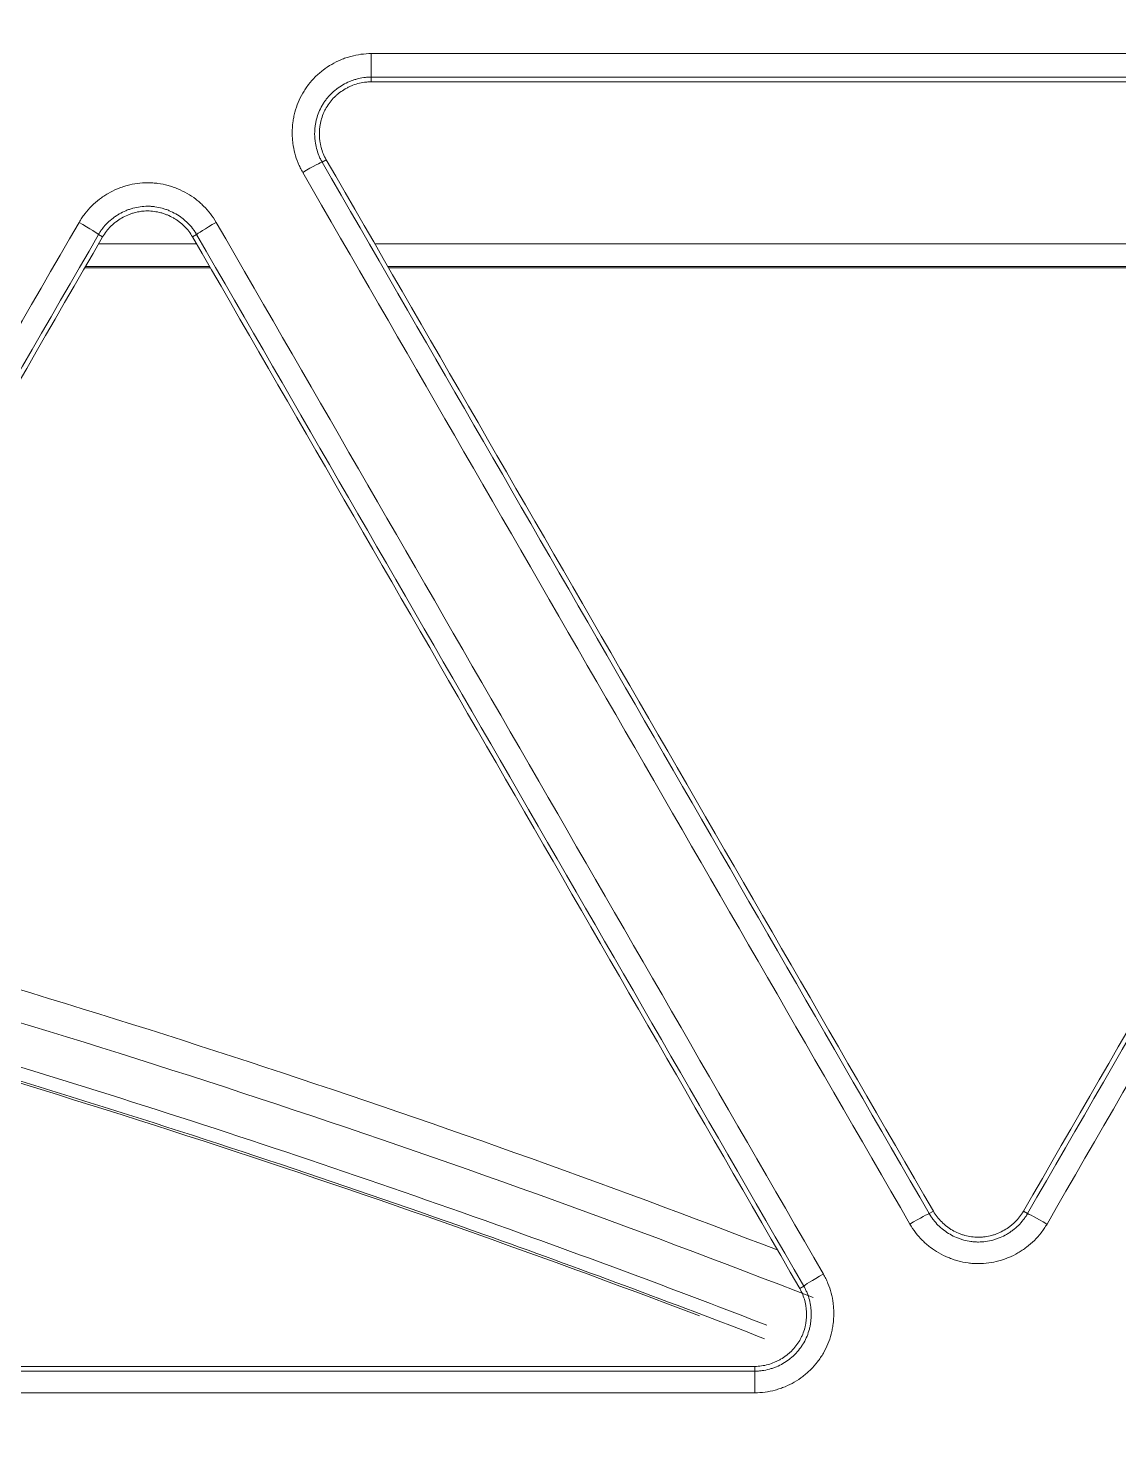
# Model space of a CAD drawing. Header units: inches. Extents: x 405346 to 489838, y -25612 to 14934.
# Drawn here: x 467311.75 to 467334.72, y 4533.6 to 4563.39 of the extents above; entities that cross this region are included whole.
import ezdxf

# ---------------------------------------------------------------- set-up
doc = ezdxf.new("R2010")
doc.units = ezdxf.units.IN
doc.header["$LTSCALE"] = 200
doc.header["$MEASUREMENT"] = 0
doc.layers.add('SS-EQ', color=2, linetype='Continuous', lineweight=20)

# ---------------------------------------------------------------- blocks, each defined once
blk = doc.blocks.new('4way무풍')
at = {"layer": 'SS-EQ'}
for p, q in [((74.705, 240.938), (74.705, 240.839)), ((73.757, 239.197), (73.67, 239.147)), ((69.046, 237.572), (68.96, 237.621)), ((71.027, 237.621), (70.941, 237.572)), ((71.029, 237.423), (68.961, 237.423)), ((100.201, 237.423), (74.781, 237.423)), ((68.671, 236.924), (71.313, 236.924)), ((68.687, 236.949), (71.302, 236.949)), ((75.053, 236.949), (99.928, 236.949)), ((75.069, 236.924), (99.912, 236.924)), ((86.457, 216.999), (86.544, 217.049)), ((88.44, 217.049), (88.526, 216.999)), ((83.729, 215.423), (83.815, 215.473)), ((82.781, 213.681), (82.781, 213.782))]:
    blk.add_line(p, q, dxfattribs=at)
for radius, start, end in [(231.709, 68.93752, 74.78465), (231.045, 68.6776, 74.82623), (229.825, 69.19881, 74.90502)]:
    blk.add_arc((0, 0), radius, start, end, dxfattribs=at)
for centre, major_axis, ratio, start_param, end_param in [((74.705, 241.411), (0, 0.474), 0.002196, 3.176499, 4.757727), ((73.26, 238.91), (0.41, 0.237), 0.037527, 0.034931, 1.546569), ((68.549, 237.858), (0.41, -0.237), 0.039526, 0.034934, 1.5912), ((71.438, 237.858), (-0.41, -0.237), 0.037316, 4.688319, 6.248254), ((86.048, 216.762), (0.41, 0.237), 0.031206, 0.034924, 1.548689), ((88.936, 216.762), (-0.41, 0.237), 0.034702, 4.728193, 6.248258), ((84.225, 215.709), (0.41, 0.237), 0.031072, 1.548814, 3.106669), ((82.781, 213.208), (0, -0.474), 0.003545, 1.608159, 3.106686)]:
    blk.add_ellipse(centre, major_axis=major_axis, ratio=ratio, start_param=start_param, end_param=end_param, dxfattribs=at)
for points, knots in [([(0.032, 346.294), (6.969, 346.294), (13.906, 346.294), (27.78, 346.294), (34.717, 346.294), (55.528, 346.294), (69.403, 346.294), (97.151, 346.294), (111.025, 346.294), (138.774, 346.294), (152.648, 346.294), (180.396, 346.294), (194.27, 346.294), (215.082, 346.294), (222.019, 346.294), (235.893, 346.294), (242.83, 346.293), (253.236, 346.293), (256.704, 346.293), (263.641, 346.293), (267.11, 346.293), (272.313, 346.294), (274.047, 346.294), (276.648, 346.294), (277.516, 346.294), (279.25, 346.293), (280.117, 346.293), (281.418, 346.292), (281.851, 346.292), (282.718, 346.292), (283.152, 346.292), (283.802, 346.293), (284.019, 346.293), (284.453, 346.293), (284.669, 346.294), (285.103, 346.293), (285.32, 346.293), (285.753, 346.29), (285.97, 346.288), (286.62, 346.277), (287.054, 346.265), (287.92, 346.231), (288.353, 346.21), (289.653, 346.132), (290.519, 346.062), (291.818, 345.929), (292.25, 345.88), (292.899, 345.799), (293.116, 345.771), (293.548, 345.712), (294.627, 345.561), (295.697, 345.381), (298.249, 344.897), (299.929, 344.504), (302.417, 343.81), (304.065, 343.312), (305.692, 342.745), (308.116, 341.843), (309.711, 341.171), (311.481, 340.335), (311.677, 340.241), (312.069, 340.051), (312.265, 339.955), (312.851, 339.663), (313.238, 339.464), (314.393, 338.857), (315.91, 338.017), (317.385, 337.118), (318.837, 336.19), (319.553, 335.711), (320.962, 334.724), (322.351, 333.707), (324.369, 332.094), (326.323, 330.393), (327.582, 329.199), (328.355, 328.434), (328.586, 328.204), (328.815, 327.97), (328.968, 327.815), (329.044, 327.736), (329.423, 327.345), (329.723, 327.029), (330.61, 326.072), (331.762, 324.776), (333.399, 322.77), (334.43, 321.391), (335.932, 319.291), (336.873, 317.85), (338.196, 315.627), (339.047, 314.124), (339.838, 312.579), (340.313, 311.601), (340.454, 311.306), (340.593, 311.01), (340.685, 310.812), (340.731, 310.713), (340.958, 310.218), (341.136, 309.82), (341.654, 308.624), (342.309, 307.019), (343.186, 304.582), (343.7, 302.939), (344.419, 300.459), (344.828, 298.787), (345.336, 296.251), (345.487, 295.4), (345.755, 293.69), (345.871, 292.83), (345.994, 291.749), (346.017, 291.532), (346.062, 291.099), (346.083, 290.881), (346.143, 290.23), (346.178, 289.796), (346.239, 288.927), (346.265, 288.492), (346.307, 287.624), (346.324, 287.189), (346.342, 286.538), (346.347, 286.32), (346.354, 285.886), (346.356, 285.669), (346.359, 285.234), (346.359, 285.017), (346.359, 284.582), (346.359, 284.365), (346.359, 283.714), (346.358, 283.279), (346.358, 282.41), (346.358, 281.976), (346.358, 280.672), (346.358, 279.803), (346.359, 278.065), (346.359, 277.196), (346.359, 274.59), (346.359, 272.852), (346.358, 264.162), (346.359, 257.21), (346.359, 236.355), (346.359, 222.452), (346.359, 194.646), (346.359, 180.742), (346.359, 152.936), (346.359, 139.033), (346.359, 111.226), (346.359, 69.516), (346.359, 27.806), (346.359, 0)], [0, 0, 0, 0, 0.03125, 0.03125, 0.0625, 0.0625, 0.125, 0.125, 0.1875, 0.1875, 0.25, 0.25, 0.3125, 0.3125, 0.34375, 0.34375, 0.375, 0.375, 0.390625, 0.390625, 0.40625, 0.40625, 0.414062, 0.414062, 0.417969, 0.417969, 0.421875, 0.421875, 0.423828, 0.423828, 0.425781, 0.425781, 0.426758, 0.426758, 0.427734, 0.427734, 0.428711, 0.428711, 0.429687, 0.429687, 0.431641, 0.431641, 0.433594, 0.433594, 0.4375, 0.4375, 0.439453, 0.439453, 0.44043, 0.44043, 0.441406, 0.445312, 0.445312, 0.453125, 0.453125, 0.457031, 0.460937, 0.460937, 0.46875, 0.46875, 0.469727, 0.469727, 0.470703, 0.470703, 0.472656, 0.472656, 0.476562, 0.480469, 0.480469, 0.484375, 0.484375, 0.488281, 0.492187, 0.496094, 0.5, 0.5, 0.500977, 0.501465, 0.501465, 0.501953, 0.501953, 0.503906, 0.503906, 0.507812, 0.511719, 0.515625, 0.515625, 0.523437, 0.523437, 0.527344, 0.53125, 0.53125, 0.532227, 0.532715, 0.532715, 0.533203, 0.533203, 0.535156, 0.535156, 0.539062, 0.542969, 0.546875, 0.546875, 0.554687, 0.554687, 0.558594, 0.558594, 0.5625, 0.5625, 0.563477, 0.563477, 0.564453, 0.564453, 0.566406, 0.566406, 0.568359, 0.568359, 0.570312, 0.570312, 0.571289, 0.571289, 0.572266, 0.572266, 0.573242, 0.573242, 0.574219, 0.574219, 0.576172, 0.576172, 0.578125, 0.578125, 0.582031, 0.582031, 0.585937, 0.585937, 0.59375, 0.59375, 0.625, 0.625, 0.6875, 0.6875, 0.75, 0.75, 0.8125, 0.8125, 0.875, 1, 1, 1, 1]), ([(345.164, 0), (345.164, 27.72), (345.163, 69.299), (345.162, 110.879), (345.161, 138.598), (345.16, 152.458), (345.159, 180.178), (345.157, 194.038), (345.154, 221.758), (345.152, 235.618), (345.147, 256.407), (345.146, 263.337), (345.145, 272), (345.145, 273.732), (345.144, 276.331), (345.144, 277.197), (345.143, 278.93), (345.142, 279.796), (345.142, 281.095), (345.141, 281.528), (345.141, 282.395), (345.142, 282.828), (345.141, 283.694), (345.141, 284.127), (345.14, 284.777), (345.139, 284.993), (345.136, 285.426), (345.134, 285.643), (345.124, 286.293), (345.113, 286.726), (345.081, 287.592), (345.06, 288.025), (345.009, 288.891), (344.979, 289.324), (344.926, 289.973), (344.898, 290.298), (344.868, 290.622), (344.847, 290.839), (344.836, 290.947), (344.736, 291.92), (344.629, 292.78), (344.379, 294.49), (344.236, 295.34), (343.754, 297.876), (343.361, 299.547), (342.666, 302.024), (342.167, 303.666), (341.312, 306.1), (340.67, 307.703), (340.162, 308.898), (339.901, 309.494), (339.629, 310.086), (339.446, 310.481), (339.353, 310.677), (338.885, 311.657), (338.495, 312.43), (337.684, 313.954), (337.263, 314.706), (336.391, 316.188), (335.94, 316.919), (335.007, 318.359), (334.525, 319.069), (333.532, 320.468), (332.508, 321.846), (330.881, 323.85), (329.736, 325.143), (328.853, 326.097), (328.555, 326.413), (328.177, 326.804), (328.101, 326.882), (327.949, 327.037), (327.721, 327.27), (327.491, 327.5), (326.721, 328.264), (325.466, 329.454), (323.518, 331.149), (321.504, 332.755), (320.119, 333.766), (318.711, 334.748), (317.997, 335.224), (316.546, 336.146), (315.81, 336.592), (314.315, 337.454), (313.557, 337.87), (312.595, 338.371), (312.305, 338.52), (312.014, 338.666), (311.82, 338.764), (311.722, 338.812), (311.235, 339.053), (310.844, 339.24), (309.666, 339.79), (308.875, 340.138), (307.283, 340.799), (305.68, 341.425), (303.244, 342.257), (301.598, 342.742), (299.114, 343.417), (297.436, 343.796), (294.888, 344.258), (294.033, 344.394), (292.957, 344.542), (292.742, 344.57), (292.31, 344.625), (291.663, 344.703), (291.015, 344.771), (289.72, 344.892), (288.856, 344.953), (287.56, 345.018), (287.128, 345.036), (286.48, 345.054), (286.264, 345.059), (285.832, 345.066), (285.615, 345.069), (285.183, 345.072), (284.967, 345.073), (284.535, 345.074), (284.318, 345.075), (283.67, 345.075), (283.237, 345.076), (282.589, 345.076), (282.373, 345.076), (281.94, 345.076), (281.724, 345.076), (281.076, 345.076), (280.643, 345.076), (279.346, 345.077), (278.481, 345.077), (276.752, 345.078), (275.887, 345.078), (273.293, 345.079), (271.563, 345.079), (262.916, 345.08), (255.998, 345.082), (242.162, 345.085), (235.244, 345.086), (221.408, 345.088), (214.49, 345.089), (193.736, 345.092), (179.9, 345.093), (152.228, 345.095), (138.392, 345.096), (110.72, 345.097), (96.884, 345.097), (69.212, 345.098), (55.376, 345.098), (34.622, 345.098), (27.704, 345.099), (13.868, 345.099), (6.95, 345.099), (0.032, 345.099)], [0, 0, 0, 0, 0.125, 0.1875, 0.1875, 0.25, 0.25, 0.3125, 0.3125, 0.375, 0.375, 0.40625, 0.40625, 0.414063, 0.414063, 0.417969, 0.417969, 0.421875, 0.421875, 0.423828, 0.423828, 0.425781, 0.425781, 0.427734, 0.427734, 0.428711, 0.428711, 0.429688, 0.429688, 0.431641, 0.431641, 0.433594, 0.433594, 0.435547, 0.435547, 0.436523, 0.437012, 0.437012, 0.4375, 0.4375, 0.441406, 0.441406, 0.445313, 0.445313, 0.453125, 0.453125, 0.457031, 0.460938, 0.464844, 0.464844, 0.466797, 0.467773, 0.467773, 0.46875, 0.46875, 0.472656, 0.472656, 0.476563, 0.476563, 0.480469, 0.480469, 0.484375, 0.484375, 0.488281, 0.492188, 0.496094, 0.496094, 0.498047, 0.498047, 0.498535, 0.498535, 0.499023, 0.5, 0.5, 0.503906, 0.507813, 0.511719, 0.515625, 0.515625, 0.519531, 0.519531, 0.523438, 0.523438, 0.527344, 0.527344, 0.52832, 0.528809, 0.528809, 0.529297, 0.529297, 0.53125, 0.53125, 0.535156, 0.535156, 0.539063, 0.542969, 0.546875, 0.546875, 0.554688, 0.554688, 0.558594, 0.558594, 0.55957, 0.55957, 0.560547, 0.5625, 0.5625, 0.566406, 0.566406, 0.568359, 0.568359, 0.569336, 0.569336, 0.570313, 0.570313, 0.571289, 0.571289, 0.572266, 0.572266, 0.574219, 0.574219, 0.575195, 0.575195, 0.576172, 0.576172, 0.578125, 0.578125, 0.582031, 0.582031, 0.585938, 0.585938, 0.59375, 0.59375, 0.625, 0.625, 0.65625, 0.65625, 0.6875, 0.6875, 0.75, 0.75, 0.8125, 0.8125, 0.875, 0.875, 0.9375, 0.9375, 0.96875, 0.96875, 1, 1, 1, 1]), ([(73.261, 238.931), (73.243, 238.963), (73.226, 238.995), (73.193, 239.061), (73.178, 239.094), (73.137, 239.195), (73.091, 239.333), (73.064, 239.475), (73.052, 239.566), (73.05, 239.584), (73.046, 239.62), (73.042, 239.675), (73.04, 239.729), (73.04, 239.838), (73.045, 239.91), (73.059, 240.018), (73.065, 240.054), (73.075, 240.108), (73.079, 240.126), (73.087, 240.162), (73.092, 240.18), (73.115, 240.268), (73.161, 240.405), (73.225, 240.535), (73.279, 240.63), (73.299, 240.661), (73.339, 240.722), (73.361, 240.752), (73.427, 240.838), (73.475, 240.892), (73.552, 240.968), (73.579, 240.993), (73.62, 241.029), (73.634, 241.041), (73.662, 241.064), (73.677, 241.075), (73.749, 241.131), (73.87, 241.211), (74, 241.276), (74.084, 241.311), (74.101, 241.318), (74.136, 241.331), (74.153, 241.337), (74.205, 241.355), (74.24, 241.366), (74.345, 241.394), (74.416, 241.409), (74.56, 241.428), (74.632, 241.433), (74.706, 241.433)], [0, 0, 0, 0, 0.03125, 0.03125, 0.0625, 0.0625, 0.125, 0.1875, 0.1875, 0.203125, 0.203125, 0.21875, 0.25, 0.25, 0.3125, 0.3125, 0.34375, 0.34375, 0.359375, 0.359375, 0.375, 0.375, 0.4375, 0.5, 0.5, 0.53125, 0.53125, 0.5625, 0.5625, 0.625, 0.625, 0.65625, 0.65625, 0.671875, 0.671875, 0.6875, 0.6875, 0.75, 0.8125, 0.8125, 0.828125, 0.828125, 0.84375, 0.84375, 0.875, 0.875, 0.9375, 0.9375, 1, 1, 1, 1]), ([(74.706, 241.433), (78.968, 241.433), (83.231, 241.433), (91.756, 241.433), (96.018, 241.433), (100.281, 241.433)], [0, 0, 0, 0, 0.5, 0.5, 1, 1, 1, 1]), ([(74.705, 240.938), (74.701, 240.938), (74.698, 240.938), (74.691, 240.938), (74.682, 240.938), (74.659, 240.937), (74.613, 240.935), (74.574, 240.931), (74.497, 240.92), (74.446, 240.91), (74.371, 240.889), (74.346, 240.882), (74.296, 240.864), (74.272, 240.855), (74.2, 240.825), (74.107, 240.779), (74.02, 240.721), (73.968, 240.681), (73.958, 240.673), (73.937, 240.657), (73.907, 240.631), (73.879, 240.605), (73.824, 240.55), (73.789, 240.511), (73.742, 240.45), (73.726, 240.429), (73.697, 240.386), (73.683, 240.363), (73.644, 240.295), (73.599, 240.202), (73.566, 240.104), (73.546, 240.028), (73.54, 240.002), (73.53, 239.951), (73.526, 239.925), (73.516, 239.848), (73.513, 239.796), (73.513, 239.719), (73.514, 239.693), (73.516, 239.654), (73.517, 239.641), (73.52, 239.615), (73.521, 239.602), (73.529, 239.537), (73.549, 239.435), (73.582, 239.336), (73.611, 239.264), (73.622, 239.24), (73.639, 239.205), (73.645, 239.193), (73.654, 239.176), (73.659, 239.167), (73.664, 239.159), (73.667, 239.153), (73.668, 239.15), (73.67, 239.147)], [0, 0, 0, 0, 0.003906, 0.003906, 0.007813, 0.015625, 0.03125, 0.0625, 0.0625, 0.125, 0.125, 0.15625, 0.15625, 0.1875, 0.1875, 0.25, 0.3125, 0.3125, 0.328125, 0.328125, 0.34375, 0.375, 0.375, 0.4375, 0.4375, 0.46875, 0.46875, 0.5, 0.5, 0.5625, 0.625, 0.625, 0.65625, 0.65625, 0.6875, 0.6875, 0.75, 0.75, 0.78125, 0.78125, 0.796875, 0.796875, 0.8125, 0.8125, 0.875, 0.9375, 0.9375, 0.96875, 0.96875, 0.984375, 0.984375, 0.992188, 0.996094, 0.996094, 1, 1, 1, 1]), ([(73.757, 239.197), (73.733, 239.239), (73.712, 239.282), (73.676, 239.37), (73.661, 239.415), (73.643, 239.484), (73.638, 239.507), (73.628, 239.555), (73.625, 239.578), (73.616, 239.649), (73.61, 239.744), (73.616, 239.839), (73.623, 239.899), (73.625, 239.911), (73.629, 239.934), (73.635, 239.97), (73.643, 240.005), (73.661, 240.074), (73.676, 240.119), (73.703, 240.185), (73.712, 240.206), (73.733, 240.249), (73.745, 240.271), (73.781, 240.333), (73.834, 240.412), (73.897, 240.483), (73.948, 240.534), (73.965, 240.55), (74.002, 240.581), (74.02, 240.597), (74.077, 240.64), (74.117, 240.666), (74.178, 240.702), (74.21, 240.719), (74.242, 240.734), (74.264, 240.744), (74.275, 240.749), (74.331, 240.772), (74.421, 240.803), (74.514, 240.823), (74.585, 240.832), (74.608, 240.835), (74.656, 240.838), (74.681, 240.839), (74.705, 240.839)], [0, 0, 0, 0, 0.0625, 0.0625, 0.125, 0.125, 0.15625, 0.15625, 0.1875, 0.1875, 0.25, 0.3125, 0.3125, 0.328125, 0.328125, 0.34375, 0.375, 0.375, 0.4375, 0.4375, 0.46875, 0.46875, 0.5, 0.5, 0.5625, 0.625, 0.625, 0.65625, 0.65625, 0.6875, 0.6875, 0.75, 0.75, 0.78125, 0.796875, 0.796875, 0.8125, 0.8125, 0.875, 0.9375, 0.9375, 0.96875, 0.96875, 1, 1, 1, 1]), ([(100.279, 240.938), (96.017, 240.938), (91.754, 240.938), (83.23, 240.938), (78.967, 240.938), (74.705, 240.938)], [0, 0, 0, 0, 0.5, 0.5, 1, 1, 1, 1]), ([(100.279, 240.839), (96.017, 240.839), (91.754, 240.839), (83.23, 240.839), (78.967, 240.839), (74.705, 240.839)], [0, 0, 0, 0, 0.5, 0.5, 1, 1, 1, 1]), ([(68.55, 237.879), (68.569, 237.911), (68.588, 237.942), (68.629, 238.003), (68.65, 238.032), (68.717, 238.118), (68.813, 238.227), (68.923, 238.322), (68.995, 238.377), (69.01, 238.388), (69.04, 238.409), (69.085, 238.441), (69.131, 238.469), (69.226, 238.524), (69.29, 238.556), (69.391, 238.598), (69.425, 238.611), (69.477, 238.628), (69.494, 238.634), (69.529, 238.645), (69.547, 238.65), (69.635, 238.674), (69.777, 238.703), (69.922, 238.713), (70.031, 238.713), (70.068, 238.711), (70.141, 238.706), (70.177, 238.703), (70.285, 238.688), (70.356, 238.674), (70.461, 238.645), (70.495, 238.634), (70.547, 238.617), (70.564, 238.611), (70.599, 238.598), (70.616, 238.591), (70.7, 238.555), (70.83, 238.491), (70.951, 238.411), (71.023, 238.355), (71.037, 238.344), (71.066, 238.321), (71.08, 238.309), (71.121, 238.273), (71.148, 238.248), (71.225, 238.171), (71.273, 238.117), (71.362, 238.003), (71.402, 237.942), (71.439, 237.879)], [0, 0, 0, 0, 0.03125, 0.03125, 0.0625, 0.0625, 0.125, 0.1875, 0.1875, 0.203125, 0.203125, 0.21875, 0.25, 0.25, 0.3125, 0.3125, 0.34375, 0.34375, 0.359375, 0.359375, 0.375, 0.375, 0.4375, 0.5, 0.5, 0.53125, 0.53125, 0.5625, 0.5625, 0.625, 0.625, 0.65625, 0.65625, 0.671875, 0.671875, 0.6875, 0.6875, 0.75, 0.8125, 0.8125, 0.828125, 0.828125, 0.84375, 0.84375, 0.875, 0.875, 0.9375, 0.9375, 1, 1, 1, 1]), ([(71.027, 237.621), (71.026, 237.624), (71.024, 237.627), (71.021, 237.633), (71.016, 237.641), (71.004, 237.661), (70.979, 237.699), (70.956, 237.73), (70.909, 237.792), (70.874, 237.831), (70.819, 237.885), (70.8, 237.903), (70.76, 237.937), (70.74, 237.954), (70.678, 238.001), (70.591, 238.059), (70.498, 238.105), (70.438, 238.13), (70.426, 238.135), (70.401, 238.144), (70.364, 238.158), (70.327, 238.169), (70.252, 238.19), (70.201, 238.2), (70.124, 238.211), (70.098, 238.213), (70.046, 238.217), (70.02, 238.218), (69.941, 238.218), (69.89, 238.214), (69.787, 238.2), (69.736, 238.19), (69.661, 238.169), (69.636, 238.162), (69.586, 238.144), (69.562, 238.135), (69.49, 238.105), (69.443, 238.082), (69.376, 238.043), (69.343, 238.023), (69.311, 238), (69.289, 237.985), (69.279, 237.978), (69.227, 237.938), (69.148, 237.87), (69.079, 237.793), (69.031, 237.731), (69.016, 237.71), (68.994, 237.677), (68.987, 237.666), (68.976, 237.65), (68.971, 237.641), (68.966, 237.633), (68.963, 237.627), (68.961, 237.624), (68.96, 237.621)], [0, 0, 0, 0, 0.003906, 0.003906, 0.007813, 0.015625, 0.03125, 0.0625, 0.0625, 0.125, 0.125, 0.15625, 0.15625, 0.1875, 0.1875, 0.25, 0.3125, 0.3125, 0.328125, 0.328125, 0.34375, 0.375, 0.375, 0.4375, 0.4375, 0.46875, 0.46875, 0.5, 0.5, 0.5625, 0.5625, 0.625, 0.625, 0.65625, 0.65625, 0.6875, 0.6875, 0.75, 0.75, 0.78125, 0.796875, 0.796875, 0.8125, 0.8125, 0.875, 0.9375, 0.9375, 0.96875, 0.96875, 0.984375, 0.984375, 0.992187, 0.996094, 0.996094, 1, 1, 1, 1]), ([(69.046, 237.572), (69.07, 237.614), (69.097, 237.653), (69.155, 237.728), (69.186, 237.764), (69.237, 237.814), (69.255, 237.83), (69.291, 237.862), (69.31, 237.877), (69.367, 237.92), (69.446, 237.973), (69.531, 238.015), (69.587, 238.038), (69.598, 238.043), (69.62, 238.051), (69.654, 238.064), (69.688, 238.074), (69.757, 238.093), (69.803, 238.103), (69.874, 238.112), (69.898, 238.115), (69.945, 238.118), (69.97, 238.119), (70.041, 238.119), (70.136, 238.112), (70.23, 238.093), (70.299, 238.075), (70.322, 238.067), (70.367, 238.052), (70.39, 238.043), (70.455, 238.016), (70.498, 237.995), (70.56, 237.959), (70.58, 237.946), (70.62, 237.92), (70.64, 237.906), (70.697, 237.862), (70.769, 237.8), (70.832, 237.729), (70.89, 237.654), (70.917, 237.614), (70.941, 237.572)], [0, 0, 0, 0, 0.0625, 0.0625, 0.125, 0.125, 0.15625, 0.15625, 0.1875, 0.1875, 0.25, 0.3125, 0.3125, 0.328125, 0.328125, 0.34375, 0.375, 0.375, 0.4375, 0.4375, 0.46875, 0.46875, 0.5, 0.5, 0.5625, 0.625, 0.625, 0.65625, 0.65625, 0.6875, 0.6875, 0.75, 0.75, 0.78125, 0.78125, 0.8125, 0.8125, 0.875, 0.9375, 0.9375, 1, 1, 1, 1]), ([(71.439, 237.879), (73.57, 234.187), (75.701, 230.495), (79.964, 223.112), (82.095, 219.42), (84.227, 215.727)], [0, 0, 0, 0, 0.5, 0.5, 1, 1, 1, 1]), ([(83.729, 215.423), (81.597, 219.115), (79.466, 222.807), (75.203, 230.19), (73.072, 233.881), (70.941, 237.572)], [0, 0, 0, 0, 0.5, 0.5, 1, 1, 1, 1]), ([(83.815, 215.473), (81.683, 219.165), (79.552, 222.856), (75.29, 230.239), (73.158, 233.93), (71.027, 237.621)], [0, 0, 0, 0, 0.5, 0.5, 1, 1, 1, 1]), ([(59.992, 222.195), (60.553, 222.043), (61.115, 221.889), (67.04, 220.241), (72.35, 218.554), (79.417, 216.024), (81.233, 215.347), (83.04, 214.648)], [0, 0, 0, 0, 0.071945, 0.071945, 0.760413, 0.760413, 1, 1, 1, 1]), ([(59.85, 221.94), (65.661, 220.373), (73.417, 217.95), (81.03, 215.123), (82.99, 214.364)], [0, 0, 0, 0, 0.741178, 1, 1, 1, 1]), ([(86.457, 216.999), (86.459, 216.996), (86.461, 216.993), (86.464, 216.987), (86.469, 216.979), (86.481, 216.959), (86.506, 216.921), (86.529, 216.89), (86.576, 216.828), (86.611, 216.789), (86.666, 216.734), (86.685, 216.717), (86.725, 216.682), (86.745, 216.666), (86.807, 216.618), (86.894, 216.561), (86.987, 216.514), (87.047, 216.489), (87.06, 216.484), (87.084, 216.475), (87.121, 216.461), (87.158, 216.45), (87.233, 216.429), (87.284, 216.419), (87.361, 216.408), (87.387, 216.406), (87.439, 216.402), (87.466, 216.401), (87.544, 216.401), (87.596, 216.405), (87.699, 216.419), (87.75, 216.429), (87.825, 216.45), (87.85, 216.458), (87.9, 216.475), (87.924, 216.484), (87.996, 216.514), (88.043, 216.537), (88.11, 216.576), (88.143, 216.597), (88.176, 216.619), (88.197, 216.634), (88.207, 216.642), (88.26, 216.682), (88.338, 216.75), (88.407, 216.827), (88.455, 216.889), (88.47, 216.91), (88.492, 216.943), (88.499, 216.954), (88.51, 216.971), (88.515, 216.979), (88.52, 216.987), (88.523, 216.993), (88.525, 216.996), (88.526, 216.999)], [0, 0, 0, 0, 0.003906, 0.003906, 0.007813, 0.015625, 0.03125, 0.0625, 0.0625, 0.125, 0.125, 0.15625, 0.15625, 0.1875, 0.1875, 0.25, 0.3125, 0.3125, 0.328125, 0.328125, 0.34375, 0.375, 0.375, 0.4375, 0.4375, 0.46875, 0.46875, 0.5, 0.5, 0.5625, 0.5625, 0.625, 0.625, 0.65625, 0.65625, 0.6875, 0.6875, 0.75, 0.75, 0.78125, 0.796875, 0.796875, 0.8125, 0.8125, 0.875, 0.9375, 0.9375, 0.96875, 0.96875, 0.984375, 0.984375, 0.992187, 0.996094, 0.996094, 1, 1, 1, 1]), ([(88.44, 217.049), (88.416, 217.007), (88.389, 216.968), (88.331, 216.893), (88.299, 216.857), (88.248, 216.807), (88.231, 216.791), (88.195, 216.759), (88.176, 216.744), (88.119, 216.701), (88.04, 216.648), (87.954, 216.606), (87.899, 216.582), (87.888, 216.578), (87.865, 216.569), (87.832, 216.557), (87.798, 216.547), (87.729, 216.528), (87.682, 216.518), (87.612, 216.508), (87.588, 216.506), (87.54, 216.503), (87.516, 216.502), (87.444, 216.502), (87.349, 216.508), (87.256, 216.527), (87.187, 216.546), (87.164, 216.553), (87.118, 216.569), (87.096, 216.578), (87.03, 216.605), (86.988, 216.626), (86.926, 216.662), (86.905, 216.674), (86.866, 216.701), (86.846, 216.715), (86.789, 216.758), (86.717, 216.821), (86.654, 216.892), (86.595, 216.967), (86.568, 217.007), (86.544, 217.049)], [0, 0, 0, 0, 0.0625, 0.0625, 0.125, 0.125, 0.15625, 0.15625, 0.1875, 0.1875, 0.25, 0.3125, 0.3125, 0.328125, 0.328125, 0.34375, 0.375, 0.375, 0.4375, 0.4375, 0.46875, 0.46875, 0.5, 0.5, 0.5625, 0.625, 0.625, 0.65625, 0.65625, 0.6875, 0.6875, 0.75, 0.75, 0.78125, 0.78125, 0.8125, 0.8125, 0.875, 0.9375, 0.9375, 1, 1, 1, 1]), ([(88.938, 216.78), (88.92, 216.748), (88.9, 216.717), (88.859, 216.656), (88.838, 216.626), (88.771, 216.54), (88.675, 216.432), (88.566, 216.336), (88.493, 216.281), (88.478, 216.27), (88.448, 216.249), (88.403, 216.218), (88.357, 216.189), (88.263, 216.135), (88.198, 216.103), (88.097, 216.061), (88.063, 216.048), (88.011, 216.03), (87.994, 216.024), (87.959, 216.013), (87.941, 216.008), (87.853, 215.984), (87.711, 215.955), (87.567, 215.946), (87.457, 215.946), (87.42, 215.947), (87.347, 215.952), (87.311, 215.955), (87.203, 215.97), (87.132, 215.985), (87.028, 216.013), (86.993, 216.024), (86.941, 216.041), (86.924, 216.048), (86.89, 216.061), (86.873, 216.068), (86.788, 216.103), (86.658, 216.167), (86.537, 216.248), (86.465, 216.303), (86.451, 216.314), (86.422, 216.337), (86.408, 216.349), (86.367, 216.385), (86.34, 216.41), (86.263, 216.487), (86.215, 216.541), (86.127, 216.656), (86.086, 216.716), (86.049, 216.78)], [0, 0, 0, 0, 0.03125, 0.03125, 0.0625, 0.0625, 0.125, 0.1875, 0.1875, 0.203125, 0.203125, 0.21875, 0.25, 0.25, 0.3125, 0.3125, 0.34375, 0.34375, 0.359375, 0.359375, 0.375, 0.375, 0.4375, 0.5, 0.5, 0.53125, 0.53125, 0.5625, 0.5625, 0.625, 0.625, 0.65625, 0.65625, 0.671875, 0.671875, 0.6875, 0.6875, 0.75, 0.8125, 0.8125, 0.828125, 0.828125, 0.84375, 0.84375, 0.875, 0.875, 0.9375, 0.9375, 1, 1, 1, 1]), ([(84.227, 215.727), (84.245, 215.696), (84.263, 215.663), (84.295, 215.597), (84.31, 215.564), (84.351, 215.463), (84.397, 215.326), (84.425, 215.183), (84.436, 215.093), (84.438, 215.074), (84.442, 215.038), (84.446, 214.983), (84.448, 214.929), (84.448, 214.82), (84.443, 214.748), (84.429, 214.64), (84.423, 214.604), (84.413, 214.55), (84.409, 214.532), (84.401, 214.496), (84.397, 214.479), (84.373, 214.391), (84.327, 214.253), (84.264, 214.123), (84.209, 214.028), (84.189, 213.997), (84.149, 213.936), (84.127, 213.907), (84.061, 213.821), (84.013, 213.766), (83.936, 213.69), (83.896, 213.653), (83.854, 213.617), (83.826, 213.594), (83.811, 213.583), (83.739, 213.527), (83.618, 213.447), (83.488, 213.382), (83.404, 213.347), (83.387, 213.341), (83.353, 213.328), (83.335, 213.321), (83.283, 213.304), (83.248, 213.293), (83.143, 213.264), (83.072, 213.25), (82.929, 213.23), (82.856, 213.225), (82.783, 213.225)], [0, 0, 0, 0, 0.03125, 0.03125, 0.0625, 0.0625, 0.125, 0.1875, 0.1875, 0.203125, 0.203125, 0.21875, 0.25, 0.25, 0.3125, 0.3125, 0.34375, 0.34375, 0.359375, 0.359375, 0.375, 0.375, 0.4375, 0.5, 0.5, 0.53125, 0.53125, 0.5625, 0.5625, 0.625, 0.625, 0.65625, 0.671875, 0.671875, 0.6875, 0.6875, 0.75, 0.8125, 0.8125, 0.828125, 0.828125, 0.84375, 0.84375, 0.875, 0.875, 0.9375, 0.9375, 1, 1, 1, 1]), ([(82.781, 213.681), (82.784, 213.681), (82.788, 213.681), (82.794, 213.681), (82.804, 213.682), (82.827, 213.682), (82.873, 213.684), (82.911, 213.688), (82.988, 213.699), (83.039, 213.709), (83.115, 213.73), (83.14, 213.738), (83.189, 213.755), (83.214, 213.764), (83.286, 213.794), (83.379, 213.841), (83.465, 213.898), (83.517, 213.938), (83.528, 213.946), (83.548, 213.963), (83.578, 213.988), (83.607, 214.014), (83.662, 214.069), (83.696, 214.108), (83.744, 214.169), (83.759, 214.191), (83.788, 214.234), (83.802, 214.256), (83.842, 214.324), (83.864, 214.371), (83.903, 214.467), (83.92, 214.516), (83.94, 214.592), (83.945, 214.617), (83.955, 214.669), (83.959, 214.694), (83.969, 214.772), (83.973, 214.824), (83.973, 214.901), (83.972, 214.927), (83.969, 214.966), (83.968, 214.979), (83.966, 215.005), (83.964, 215.019), (83.956, 215.083), (83.936, 215.185), (83.904, 215.284), (83.874, 215.356), (83.863, 215.38), (83.846, 215.415), (83.84, 215.427), (83.831, 215.444), (83.826, 215.453), (83.821, 215.462), (83.818, 215.467), (83.817, 215.47), (83.815, 215.473)], [0, 0, 0, 0, 0.003906, 0.003906, 0.007812, 0.015625, 0.03125, 0.0625, 0.0625, 0.125, 0.125, 0.15625, 0.15625, 0.1875, 0.1875, 0.25, 0.3125, 0.3125, 0.328125, 0.328125, 0.34375, 0.375, 0.375, 0.4375, 0.4375, 0.46875, 0.46875, 0.5, 0.5, 0.5625, 0.5625, 0.625, 0.625, 0.65625, 0.65625, 0.6875, 0.6875, 0.75, 0.75, 0.78125, 0.78125, 0.796875, 0.796875, 0.8125, 0.8125, 0.875, 0.9375, 0.9375, 0.96875, 0.96875, 0.984375, 0.984375, 0.992187, 0.996094, 0.996094, 1, 1, 1, 1]), ([(83.729, 215.423), (83.753, 215.382), (83.774, 215.339), (83.81, 215.251), (83.825, 215.206), (83.843, 215.137), (83.848, 215.113), (83.857, 215.066), (83.861, 215.043), (83.87, 214.971), (83.876, 214.877), (83.87, 214.781), (83.862, 214.722), (83.861, 214.71), (83.857, 214.686), (83.851, 214.651), (83.843, 214.616), (83.825, 214.547), (83.81, 214.502), (83.783, 214.436), (83.773, 214.414), (83.752, 214.371), (83.741, 214.35), (83.705, 214.288), (83.652, 214.209), (83.589, 214.138), (83.538, 214.087), (83.52, 214.071), (83.484, 214.039), (83.465, 214.024), (83.409, 213.981), (83.369, 213.955), (83.307, 213.919), (83.276, 213.902), (83.243, 213.886), (83.221, 213.876), (83.21, 213.872), (83.155, 213.848), (83.065, 213.817), (82.972, 213.798), (82.877, 213.785), (82.829, 213.782), (82.781, 213.782)], [0, 0, 0, 0, 0.0625, 0.0625, 0.125, 0.125, 0.15625, 0.15625, 0.1875, 0.1875, 0.25, 0.3125, 0.3125, 0.328125, 0.328125, 0.34375, 0.375, 0.375, 0.4375, 0.4375, 0.46875, 0.46875, 0.5, 0.5, 0.5625, 0.625, 0.625, 0.65625, 0.65625, 0.6875, 0.6875, 0.75, 0.75, 0.78125, 0.796875, 0.796875, 0.8125, 0.8125, 0.875, 0.9375, 0.9375, 1, 1, 1, 1]), ([(57.206, 213.782), (61.469, 213.782), (65.731, 213.782), (74.256, 213.782), (78.519, 213.782), (82.781, 213.782)], [0, 0, 0, 0, 0.5, 0.5, 1, 1, 1, 1]), ([(57.206, 213.681), (61.469, 213.681), (65.731, 213.681), (74.256, 213.681), (78.519, 213.681), (82.781, 213.681)], [0, 0, 0, 0, 0.5, 0.5, 1, 1, 1, 1]), ([(82.783, 213.225), (78.52, 213.226), (74.258, 213.226), (65.732, 213.226), (61.47, 213.226), (57.207, 213.226)], [0, 0, 0, 0, 0.5, 0.5, 1, 1, 1, 1])]:
    blk.add_open_spline(points, degree=3, knots=knots, dxfattribs=at)
for points in [[(73.67, 239.147), (77.932, 231.765), (82.195, 224.382), (86.457, 216.999)], [(73.757, 239.197), (78.019, 231.815), (82.281, 224.433), (86.544, 217.049)], [(88.44, 217.049), (92.703, 224.432), (96.965, 231.815), (101.227, 239.197)], [(88.526, 216.999), (92.789, 224.382), (97.052, 231.765), (101.314, 239.147)], [(86.049, 216.78), (81.786, 224.164), (77.523, 231.548), (73.261, 238.931)], [(101.725, 238.93), (97.463, 231.547), (93.201, 224.164), (88.938, 216.78)], [(55.763, 215.728), (60.026, 223.112), (64.288, 230.496), (68.55, 237.879)], [(68.96, 237.621), (64.698, 230.239), (60.435, 222.857), (56.172, 215.473)], [(69.046, 237.572), (64.784, 230.19), (60.521, 222.807), (56.258, 215.423)]]:
    blk.add_open_spline(points, degree=3, dxfattribs=at)

msp = doc.modelspace()

# ---------------------------------------------------------------- block references
msp.add_blockref('4way무풍', (467244.268, 4321.426))

doc.saveas('drawing.dxf')
